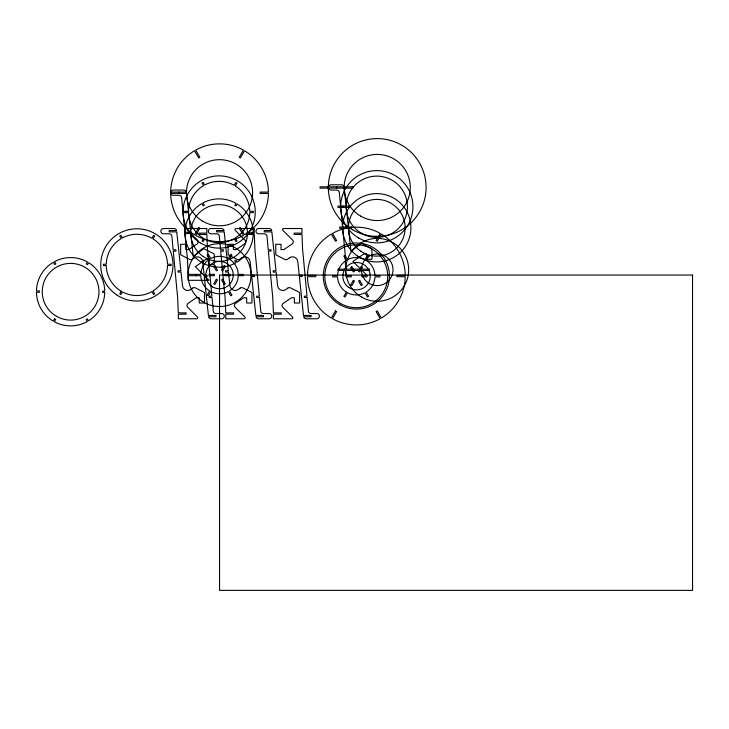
<?xml version="1.0" encoding="UTF-8"?>
<svg xmlns="http://www.w3.org/2000/svg" width="729" height="729" viewBox="0 0 729 729"><rect width="100%" height="100%" fill="white"/><g stroke="black" fill="none" stroke-linecap="round" stroke-linejoin="round"><path stroke-width="1.09" d="M366.669 275.052L352.973 261.392L363.789 254.029L366.696 254.029L366.696 259.287L371.954 259.287L371.954 248.771L361.42 243.422L350.931 251.305L344.416 190.05A39.084 39.084 0 0 0 344.152 187.426A2.624 2.624 0 0 0 341.518 184.802L330.957 184.802A2.624 2.624 0 0 0 328.332 187.426A2.624 2.624 0 0 0 330.957 190.05L336.707 190.05A2.624 2.624 0 0 1 339.322 192.511L344.535 247.842A178.979 178.979 0 0 1 345.245 255.925L345.765 275.061M353.592 269.138L353.592 270.459M345.537 227.001L345.537 228.323M343.377 206.079L343.377 207.391M336.607 186.824L336.607 188.137M195.928 274.396L195.928 275.708M187.863 232.259L187.872 233.572M185.704 211.337L185.704 212.649M178.942 192.082L178.942 193.395M54.557 318.764L53.199 321.115A34.154 34.154 0 0 1 36.45 292.274L39.366 292.274L39.366 290.962L36.45 290.962A34.154 34.154 0 0 1 53.372 262.24L54.711 264.563L55.851 263.907L54.52 261.602A34.154 34.154 0 0 1 87.507 262.057L86.386 263.998L87.516 264.654L88.637 262.732A34.154 34.154 0 0 1 104.739 291.144L102.707 291.144L102.707 292.457L104.739 292.457A34.154 34.154 0 0 1 88.491 320.815L87.362 318.855L86.222 319.512L87.362 321.48A34.154 34.154 0 0 1 54.338 321.762L55.696 319.42L54.557 318.764M121.278 291.281L119.784 293.869L120.923 294.525L122.426 291.928A30.636 30.636 0 0 0 151.924 291.582L153.619 294.525L154.758 293.869L153.054 290.917A30.636 30.636 0 0 0 167.488 265.547L171.096 265.547L171.096 264.235L167.488 264.235A30.636 30.636 0 0 0 153.035 238.893L154.748 235.923L153.609 235.267L151.905 238.219A30.636 30.636 0 0 0 122.426 237.891L120.914 235.276L119.775 235.932L121.278 238.538A30.636 30.636 0 0 0 106.243 264.244L103.436 264.244L103.436 265.556L106.243 265.556A30.636 30.636 0 0 0 121.278 291.281M198.671 227.576L194.534 234.738A48.879 48.879 0 0 1 170.668 193.395L186.569 193.395A39.084 39.084 0 0 1 186.752 195.308L190.679 232.259L184.956 232.259A34.154 34.154 0 0 1 201.869 203.537L203.218 205.86L204.348 205.204L203.017 202.899A34.154 34.154 0 0 1 236.005 203.355L234.884 205.296L236.023 205.952L237.135 204.029A34.154 34.154 0 0 1 253.245 232.442L251.213 232.442L251.213 233.754L253.245 233.754A34.154 34.154 0 0 1 236.998 262.112L235.868 260.153L234.729 260.809L235.868 262.777A34.154 34.154 0 0 1 202.844 263.06L204.193 260.718L203.054 260.062L201.696 262.413A34.154 34.154 0 0 1 184.956 233.572L190.816 233.572L193.258 256.562L203.755 248.671L214.28 254.029L214.28 264.536L209.032 264.536L209.032 259.287L206.116 259.287L195.299 266.641L209.004 280.31L188.1 280.319L188.1 275.708L200.821 275.708A18.726 18.726 0 0 0 209.615 290.935L207.164 295.181L208.303 295.837L210.745 291.591A18.726 18.726 0 0 0 228.332 291.591L230.774 295.837L231.913 295.172L229.471 290.935A18.726 18.726 0 0 0 238.255 275.708L243.158 275.708L243.158 274.396L238.255 274.396A18.726 18.726 0 0 0 229.462 259.178L231.913 254.931L230.774 254.275L228.332 258.513A18.726 18.726 0 0 0 210.754 258.522L208.303 254.275L207.164 254.931L209.615 259.178A18.726 18.726 0 0 0 200.821 274.396L188.091 274.396L187.462 259.551A168.299 168.299 0 0 0 186.724 251.842L183.052 212.649L188.51 212.649A30.636 30.636 0 0 0 203.555 238.365L202.061 240.962L203.2 241.618L204.703 239.012A30.636 30.636 0 0 0 234.191 238.675L235.895 241.609L237.025 240.953L235.321 238A30.636 30.636 0 0 0 249.765 212.64L253.373 212.64L253.373 211.319L249.765 211.319A30.636 30.636 0 0 0 235.303 185.977L237.016 183.015L235.886 182.35L234.173 185.312A30.636 30.636 0 0 0 204.703 184.975L203.191 182.359L202.051 183.015L203.555 185.622A30.636 30.636 0 0 0 188.51 211.337L182.924 211.337L181.658 197.759A2.624 2.624 0 0 0 179.033 195.308L173.292 195.308A2.624 2.624 0 0 1 170.659 192.684A2.624 2.624 0 0 1 173.292 190.05L183.854 190.05A2.624 2.624 0 0 1 186.405 192.082L170.668 192.082A48.879 48.879 0 0 1 194.534 150.739L198.671 157.911L199.81 157.254L195.673 150.083A48.879 48.879 0 0 1 243.404 150.083L239.267 157.254L240.406 157.911L244.543 150.739A48.879 48.879 0 0 1 268.409 192.082L260.135 192.082L260.135 193.395L268.409 193.395A48.879 48.879 0 0 1 244.543 234.738L240.406 227.576L239.267 228.232L243.404 235.394A48.879 48.879 0 0 1 195.673 235.394L199.81 228.232L198.671 227.576M216.349 279.28L213.715 283.827L214.855 284.483L217.488 279.936L216.349 279.28M224.222 265.62L221.598 270.177L222.737 270.833L225.361 266.276L224.222 265.62M335.486 310.882L331.349 318.044A48.879 48.879 0 0 1 307.483 276.701L315.757 276.701L315.757 275.389L307.483 275.389A48.879 48.879 0 0 1 331.349 234.045L335.486 241.217L336.625 240.561L332.488 233.389A48.879 48.879 0 0 1 380.228 233.389L376.091 240.561L377.221 241.217L381.358 234.045A48.879 48.879 0 0 1 405.233 275.389L396.959 275.389L396.959 276.701L405.233 276.701A48.879 48.879 0 0 1 381.358 318.044L377.221 310.882L376.091 311.538L380.228 318.701A48.879 48.879 0 0 1 332.488 318.701L336.625 311.538L335.486 310.882M346.321 292.092L343.878 296.339L345.017 296.995L347.46 292.757A18.726 18.726 0 0 0 365.047 292.757L367.489 296.995L368.628 296.339L366.186 292.092A18.726 18.726 0 0 0 374.97 276.865L379.864 276.865L379.864 275.553L374.97 275.553A18.726 18.726 0 0 0 366.177 260.335L368.628 256.089L367.489 255.432L365.038 259.679A18.726 18.726 0 0 0 347.46 259.679L345.008 255.432L343.878 256.089L346.321 260.335A18.726 18.726 0 0 0 337.536 275.553L332.634 275.553L332.634 276.865L337.536 276.865A18.726 18.726 0 0 0 346.321 292.092M353.337 280.392L350.704 284.948L351.843 285.604L354.476 281.048L353.337 280.392M361.21 266.741L358.586 271.288L359.716 271.944L362.349 267.397L361.21 266.741M194.278 257.847L192.502 259.178A2.624 2.624 0 0 1 189.731 259.424L180.664 254.813L180.664 244.297L185.913 244.297L185.913 249.555L188.829 249.555L197.021 243.987A2.624 2.624 0 0 0 197.395 239.95L187.745 230.328A1.048 1.048 0 0 1 188.483 228.532L206.845 228.523L206.845 233.125L199.017 233.125L199.017 234.437L206.854 234.437L207.483 249.291A168.299 168.299 0 0 0 208.221 257L211.893 296.193L209.241 296.193L209.241 297.505L212.021 297.505L213.287 311.073A2.624 2.624 0 0 0 215.912 313.525L221.652 313.525A2.624 2.624 0 0 1 224.286 316.158A2.624 2.624 0 0 1 221.652 318.783L211.091 318.783A2.624 2.624 0 0 1 208.54 316.76L216.012 316.76L216.012 315.438L208.376 315.438A39.084 39.084 0 0 1 208.202 313.525L204.266 276.573L207.082 276.573L207.082 275.261L204.129 275.261L202.662 261.492A5.258 5.258 0 0 0 194.278 257.847M192.656 288.128L190.88 289.459A5.258 5.258 0 0 1 182.496 285.814L181.029 272.045L178.076 272.045L178.076 270.732L180.892 270.732L176.956 233.781A39.084 39.084 0 0 0 176.782 231.868L169.146 231.868L169.146 230.546L176.618 230.546A2.624 2.624 0 0 0 174.067 228.523L163.506 228.523A2.624 2.624 0 0 0 160.872 231.148A2.624 2.624 0 0 0 163.506 233.781L169.246 233.781A2.624 2.624 0 0 1 171.871 236.232L173.137 249.801L175.917 249.801L175.917 251.113L173.265 251.113L176.928 290.306A168.299 168.299 0 0 1 177.666 298.015L178.304 312.869L186.132 312.869L186.132 314.181L178.313 314.181L178.313 318.783L196.675 318.783A1.048 1.048 0 0 0 197.413 316.978L187.763 307.356A2.624 2.624 0 0 1 188.137 303.319L196.329 297.751L199.236 297.751L199.236 303.009L204.494 303.009L204.494 292.493L195.427 287.882A2.624 2.624 0 0 0 192.656 288.128M241.727 257.847L239.95 259.178A2.624 2.624 0 0 1 237.18 259.424L228.104 254.813L228.104 244.297L233.362 244.297L233.362 249.555L236.278 249.555L244.461 243.987A2.624 2.624 0 0 0 244.835 239.95L235.185 230.328A1.048 1.048 0 0 1 235.932 228.532L254.293 228.523L254.293 233.125L246.466 233.125L246.466 234.437L254.303 234.437L254.931 249.291A168.299 168.299 0 0 0 255.66 257L259.342 296.193L256.681 296.193L256.681 297.505L259.46 297.505L260.736 311.073A2.624 2.624 0 0 0 263.36 313.525L269.101 313.525A2.624 2.624 0 0 1 271.726 316.158A2.624 2.624 0 0 1 269.101 318.783L258.54 318.783A2.624 2.624 0 0 1 255.979 316.76L263.451 316.76L263.451 315.438L255.824 315.438A39.084 39.084 0 0 1 255.642 313.525L251.715 276.573L254.521 276.573L254.521 275.261L251.569 275.261L250.111 261.492A5.258 5.258 0 0 0 241.727 257.847M240.096 288.128L238.319 289.459A5.258 5.258 0 0 1 229.936 285.814L228.469 272.045L225.525 272.045L225.525 270.732L228.332 270.732L224.404 233.781A39.084 39.084 0 0 0 224.222 231.868L216.595 231.868L216.595 230.546L224.067 230.546A2.624 2.624 0 0 0 221.507 228.523L210.945 228.523A2.624 2.624 0 0 0 208.321 231.148A2.624 2.624 0 0 0 210.945 233.781L216.686 233.781A2.624 2.624 0 0 1 219.311 236.232L220.586 249.801L223.366 249.801L223.366 251.113L220.705 251.113L224.377 290.306A168.299 168.299 0 0 1 225.115 298.015L225.744 312.869L233.581 312.869L233.581 314.181L225.753 314.181L225.753 318.783L244.115 318.783A1.048 1.048 0 0 0 244.862 316.978L235.203 307.356A2.624 2.624 0 0 1 235.585 303.319L243.768 297.751L246.684 297.751L246.684 303.009L251.942 303.009L251.942 292.493L242.866 287.882A2.624 2.624 0 0 0 240.096 288.128M289.395 257.847L287.618 259.178A2.624 2.624 0 0 1 284.848 259.424L275.781 254.813L275.781 244.297L281.029 244.297L281.029 249.555L283.946 249.555L292.129 243.987A2.624 2.624 0 0 0 292.511 239.95L282.852 230.328A1.048 1.048 0 0 1 283.599 228.532L301.961 228.523L301.961 233.125L294.133 233.125L294.133 234.437L301.97 234.437L302.599 249.291A168.299 168.299 0 0 0 303.337 257L307.009 296.193L304.348 296.193L304.348 297.505L307.137 297.505L308.403 311.073A2.624 2.624 0 0 0 311.028 313.525L316.769 313.525A2.624 2.624 0 0 1 319.402 316.158A2.624 2.624 0 0 1 316.769 318.783L306.207 318.783A2.624 2.624 0 0 1 303.647 316.76L311.119 316.76L311.119 315.438L303.492 315.438A39.084 39.084 0 0 1 303.31 313.525L299.382 276.573L302.189 276.573L302.189 275.261L299.245 275.261L297.778 261.492A5.258 5.258 0 0 0 289.395 257.847M287.773 288.128L285.996 289.459A5.258 5.258 0 0 1 277.612 285.814L276.145 272.045L273.193 272.045L273.193 270.732L275.999 270.732L272.072 233.781A39.084 39.084 0 0 0 271.899 231.868L264.262 231.868L264.262 230.546L271.735 230.546A2.624 2.624 0 0 0 269.174 228.523L258.613 228.523A2.624 2.624 0 0 0 255.988 231.148A2.624 2.624 0 0 0 258.613 233.781L264.363 233.781A2.624 2.624 0 0 1 266.978 236.232L268.254 249.801L271.033 249.801L271.033 251.113L268.372 251.113L272.045 290.306A168.299 168.299 0 0 1 272.783 298.015L273.411 312.869L281.248 312.869L281.248 314.181L273.421 314.181L273.421 318.783L291.791 318.783A1.048 1.048 0 0 0 292.529 316.978L282.879 307.356A2.624 2.624 0 0 1 283.253 303.319L291.445 297.751L294.352 297.751L294.352 303.009L299.61 303.009L299.61 292.493L290.534 287.882A2.624 2.624 0 0 0 287.773 288.128M214.855 265.629L213.715 266.285L216.34 270.833L217.479 270.177L214.855 265.629M222.737 279.271L221.598 279.927L224.231 284.483L225.361 283.827L222.737 279.271M351.843 266.741L350.704 267.397L353.328 271.953L354.467 271.297L351.843 266.741M359.725 280.392L358.586 281.048L361.21 285.595L362.349 284.939L359.725 280.392M352.79 186.824L320.058 186.824L320.058 188.137L352.79 188.137L352.79 186.824M348.972 206.079L337.937 206.079L337.937 207.391L348.972 207.391L348.972 206.079M351.296 227.001L339.696 227.001L339.696 228.323L351.296 228.323L351.296 227.001M369.211 269.138L337.955 269.138L337.955 270.459L369.211 270.459L369.211 269.138M214.29 274.396L209.032 274.396L209.032 275.717L214.29 275.717L214.29 274.396M230.045 274.396L224.796 274.396L224.796 275.708L230.045 275.708L230.045 274.396M692.55 275.052L219.538 275.052L219.538 590.39L692.55 590.39L692.55 275.052M351.278 275.516L346.02 275.516L346.02 276.829L351.278 276.829L351.278 275.516M367.033 275.507L361.775 275.507L361.775 276.829L367.033 276.829L367.033 275.507M212.686 286.925A13.705 13.705 0 0 0 233.244 275.052A13.705 13.705 0 0 0 212.686 263.187A13.705 13.705 0 0 0 212.686 286.925M203.008 221.37A33.06 33.06 0 0 0 252.599 192.738A33.06 33.06 0 0 0 203.008 164.107A33.06 33.06 0 0 0 203.008 221.37M201.076 243.276A36.122 36.122 0 0 0 255.259 211.993A36.122 36.122 0 0 0 201.076 180.71A36.122 36.122 0 0 0 201.076 243.276M203.209 256.508A28.349 28.349 0 0 0 247.377 235.048A28.349 28.349 0 0 0 206.708 207.528A28.349 28.349 0 0 0 203.209 256.508M203.819 302.316A31.447 31.447 0 0 0 250.986 275.079A31.447 31.447 0 0 0 203.819 247.842A31.447 31.447 0 0 0 203.819 302.316M360.682 216.121A33.06 33.06 0 0 0 410.272 187.481A33.06 33.06 0 0 0 360.682 158.849A33.06 33.06 0 0 0 360.682 216.121M352.772 229.817A48.879 48.879 0 0 0 426.091 187.481A48.879 48.879 0 0 0 352.772 145.153A48.879 48.879 0 0 0 352.772 229.817M361.493 233.271A30.636 30.636 0 0 0 407.438 206.735A30.636 30.636 0 0 0 361.493 180.209A30.636 30.636 0 0 0 361.493 233.271M358.741 238.028A36.122 36.122 0 0 0 412.933 206.735A36.122 36.122 0 0 0 358.741 175.452A36.122 36.122 0 0 0 358.741 238.028M357.629 256.052A34.154 34.154 0 0 0 410.837 230.209A34.154 34.154 0 0 0 361.848 197.049A34.154 34.154 0 0 0 357.629 256.052M360.873 251.25A28.349 28.349 0 0 0 405.051 229.79A28.349 28.349 0 0 0 364.382 202.27A28.349 28.349 0 0 0 360.873 251.25M368.355 282.888A15.801 15.801 0 0 0 392.977 270.933A15.801 15.801 0 0 0 370.305 255.587A15.801 15.801 0 0 0 368.355 282.888M361.484 297.058A31.447 31.447 0 0 0 408.659 269.821A31.447 31.447 0 0 0 361.484 242.593A31.447 31.447 0 0 0 361.484 297.058M348.845 287.518A13.705 13.705 0 0 0 370.195 277.148A13.705 13.705 0 0 0 350.54 263.843A13.705 13.705 0 0 0 348.845 287.518M340.525 303.474A31.447 31.447 0 0 0 387.7 276.236A31.447 31.447 0 0 0 340.525 249.008A31.447 31.447 0 0 0 340.525 303.474M339.823 304.676A33.06 33.06 0 0 0 389.423 276.045A33.06 33.06 0 0 0 339.823 247.413A33.06 33.06 0 0 0 339.823 304.676M116.613 294.826A36.122 36.122 0 0 0 172.901 267.488A36.122 36.122 0 0 0 121.078 232.414A36.122 36.122 0 0 0 116.613 294.826M56.425 316.286A28.349 28.349 0 0 0 98.953 291.728A28.349 28.349 0 0 0 56.425 267.178A28.349 28.349 0 0 0 56.425 316.286"/></g></svg>
